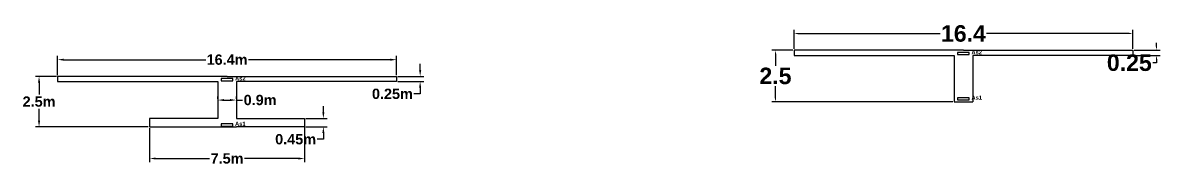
# Model space of a CAD drawing. Header units: metres. Extents: x 933 to 1658, y 433 to 671.
# Drawn here: x 1288.2 to 1343.2, y 664 to 670.9 of the extents above; entities that cross this region are included whole.
import ezdxf

# ---------------------------------------------------------------- set-up
doc = ezdxf.new("R2010")
doc.units = ezdxf.units.M
doc.header["$MEASUREMENT"] = 0
doc.styles.get("Standard").update_dxf_attribs({"font": 'arialbd.ttf'})
doc.dimstyles.new('Annotative', dxfattribs={"dimtxt": 0.8, "dimasz": 0.18, "dimexe": 0.18, "dimexo": 0.0625, "dimgap": 0.09, "dimtad": 0, "dimtih": 1, "dimtoh": 1, "dimdec": 1, "dimzin": 0, "dimdsep": 46, "dimtxsty": 'Standard', "dimcen": 0.09, "dimadec": 0, "dimazin": 0, "dimtfac": 1, "dimtdec": 1, "dimtofl": 0, "dimtmove": 0, "dimatfit": 3, "dimfxl": 1, "dimtolj": 1, "dimtzin": 0, "dimarcsym": 0})
doc.dimstyles.get("Standard").update_dxf_attribs({"dimtxt": 0.5, "dimasz": 0.3, "dimexe": 0.18, "dimexo": 0.0625, "dimgap": 0.09, "dimtad": 0, "dimtih": 1, "dimtoh": 1, "dimdec": 4, "dimzin": 0, "dimdsep": 46, "dimtxsty": 'Standard', "dimcen": 0.09, "dimadec": 0, "dimazin": 0, "dimtfac": 1, "dimtdec": 4, "dimtofl": 0, "dimtmove": 0, "dimatfit": 3, "dimfxl": 1, "dimtolj": 1, "dimtzin": 0, "dimarcsym": 0})

# ---------------------------------------------------------------- blocks, each defined once
blk = doc.blocks.new('*D22')
at = {"color": 0, "lineweight": -2, "transparency": 16777216}
for p, q in [((1289.848, 668.368), (1289.848, 669.293)), ((1290.148, 669.113), (1297.018, 669.113)), ((1305.948, 669.113), (1299.078, 669.113)), ((1306.248, 668.368), (1306.248, 669.293))]:
    blk.add_line(p, q, dxfattribs=at)
at = {"color": 0, "transparency": 16777216}
for points in [[(1290.148, 669.163), (1290.148, 669.063), (1289.848, 669.113)], [(1305.948, 669.163), (1305.948, 669.063), (1306.248, 669.113)]]:
    blk.add_solid(points, dxfattribs=at)
at = {"layer": 'Defpoints', "color": 0, "transparency": 16777216}
for p in [(1306.248, 669.113), (1289.848, 668.305), (1306.248, 668.305)]:
    blk.add_point(p, dxfattribs=at)
at = {"color": 0, "transparency": 16777216, "insert": (1298.048, 669.113), "char_height": 0.5, "width": 2.4352, "attachment_point": 5}
blk.add_mtext('\\A1;16.4m', dxfattribs=at)
blk = doc.blocks.new('*D23')
at = {"color": 0, "lineweight": -2, "transparency": 16777216}
for p, q in [((1307.393, 668.605), (1307.393, 668.905)), ((1306.311, 668.305), (1307.573, 668.305)), ((1306.311, 668.055), (1307.573, 668.055)), ((1307.393, 667.455), (1307.093, 667.455)), ((1307.393, 667.755), (1307.393, 667.455))]:
    blk.add_line(p, q, dxfattribs=at)
at = {"color": 0, "transparency": 16777216}
for points in [[(1307.343, 668.605), (1307.443, 668.605), (1307.393, 668.305)], [(1307.343, 667.755), (1307.443, 667.755), (1307.393, 668.055)]]:
    blk.add_solid(points, dxfattribs=at)
at = {"layer": 'Defpoints', "color": 0, "transparency": 16777216}
for p in [(1306.248, 668.305), (1306.248, 668.055), (1307.393, 668.055)]:
    blk.add_point(p, dxfattribs=at)
at = {"color": 0, "transparency": 16777216, "insert": (1306.05, 667.455), "char_height": 0.5, "attachment_point": 5}
blk.add_mtext('\\A1;0.25m', dxfattribs=at)
blk = doc.blocks.new('*D24')
at = {"color": 0, "lineweight": -2, "transparency": 16777216}
for p, q in [((1289.786, 668.305), (1288.77, 668.305)), ((1288.95, 668.005), (1288.95, 667.425)), ((1288.95, 666.155), (1288.95, 666.735)), ((1294.236, 665.855), (1288.77, 665.855))]:
    blk.add_line(p, q, dxfattribs=at)
at = {"color": 0, "transparency": 16777216}
for points in [[(1288.9, 668.005), (1289, 668.005), (1288.95, 668.305)], [(1288.9, 666.155), (1289, 666.155), (1288.95, 665.855)]]:
    blk.add_solid(points, dxfattribs=at)
at = {"layer": 'Defpoints', "color": 0, "transparency": 16777216}
for p in [(1289.848, 668.305), (1288.95, 665.855), (1294.298, 665.855)]:
    blk.add_point(p, dxfattribs=at)
at = {"color": 0, "transparency": 16777216, "insert": (1288.95, 667.08), "char_height": 0.5, "attachment_point": 5}
blk.add_mtext('\\A1;2.5m', dxfattribs=at)
blk = doc.blocks.new('*D25')
at = {"color": 0, "lineweight": -2, "transparency": 16777216}
for p, q in [((1297.598, 667.218), (1297.598, 667.335)), ((1298.498, 667.218), (1298.498, 667.335)), ((1297.898, 667.155), (1298.198, 667.155)), ((1298.498, 667.155), (1298.798, 667.155))]:
    blk.add_line(p, q, dxfattribs=at)
at = {"color": 0, "transparency": 16777216}
for points in [[(1297.898, 667.205), (1297.898, 667.105), (1297.598, 667.155)], [(1298.198, 667.205), (1298.198, 667.105), (1298.498, 667.155)]]:
    blk.add_solid(points, dxfattribs=at)
at = {"layer": 'Defpoints', "color": 0, "transparency": 16777216}
for p in [(1297.598, 667.155), (1298.498, 667.155), (1298.498, 667.155)]:
    blk.add_point(p, dxfattribs=at)
at = {"color": 0, "transparency": 16777216, "insert": (1299.647, 667.155), "char_height": 0.5, "attachment_point": 5}
blk.add_mtext('\\A1;0.9m', dxfattribs=at)
blk = doc.blocks.new('*D26')
at = {"color": 0, "lineweight": -2, "transparency": 16777216}
for p, q in [((1302.709, 666.555), (1302.709, 666.855)), ((1301.861, 666.255), (1302.889, 666.255)), ((1301.861, 665.855), (1302.889, 665.855)), ((1302.709, 665.255), (1302.409, 665.255)), ((1302.709, 665.555), (1302.709, 665.255))]:
    blk.add_line(p, q, dxfattribs=at)
at = {"color": 0, "transparency": 16777216}
for points in [[(1302.659, 666.555), (1302.759, 666.555), (1302.709, 666.255)], [(1302.659, 665.555), (1302.759, 665.555), (1302.709, 665.855)]]:
    blk.add_solid(points, dxfattribs=at)
at = {"layer": 'Defpoints', "color": 0, "transparency": 16777216}
for p in [(1301.798, 666.255), (1301.798, 665.855), (1302.709, 665.855)]:
    blk.add_point(p, dxfattribs=at)
at = {"color": 0, "transparency": 16777216, "insert": (1301.366, 665.255), "char_height": 0.5, "attachment_point": 5}
blk.add_mtext('\\A1;0.45m', dxfattribs=at)
blk = doc.blocks.new('*D31')
at = {"color": 0, "lineweight": -2, "transparency": 16777216}
for p, q in [((1294.298, 665.793), (1294.298, 664.143)), ((1301.798, 665.841), (1301.798, 664.143)), ((1294.598, 664.323), (1297.2, 664.323)), ((1301.498, 664.323), (1298.897, 664.323))]:
    blk.add_line(p, q, dxfattribs=at)
at = {"color": 0, "transparency": 16777216}
for points in [[(1294.598, 664.373), (1294.598, 664.273), (1294.298, 664.323)], [(1301.498, 664.373), (1301.498, 664.273), (1301.798, 664.323)]]:
    blk.add_solid(points, dxfattribs=at)
at = {"layer": 'Defpoints', "color": 0, "transparency": 16777216}
for p in [(1294.298, 665.855), (1301.798, 665.904), (1301.798, 664.323)]:
    blk.add_point(p, dxfattribs=at)
at = {"color": 0, "transparency": 16777216, "insert": (1298.048, 664.323), "char_height": 0.5, "attachment_point": 5}
blk.add_mtext('\\A1;7.5m', dxfattribs=at)
blk = doc.blocks.new('*D32')
at = {"color": 0, "lineweight": -2, "transparency": 16777216}
for p, q in [((1325.486, 669.634), (1325.486, 670.559)), ((1341.886, 669.634), (1341.886, 670.559)), ((1325.666, 670.379), (1332.565, 670.379)), ((1341.706, 670.379), (1334.806, 670.379))]:
    blk.add_line(p, q, dxfattribs=at)
at = {"color": 0, "transparency": 16777216}
for points in [[(1325.666, 670.409), (1325.666, 670.349), (1325.486, 670.379)], [(1341.706, 670.409), (1341.706, 670.349), (1341.886, 670.379)]]:
    blk.add_solid(points, dxfattribs=at)
at = {"layer": 'Defpoints', "color": 0, "transparency": 16777216}
for p in [(1341.886, 670.379), (1325.486, 669.571), (1341.886, 669.571)]:
    blk.add_point(p, dxfattribs=at)
at = {"color": 0, "transparency": 16777216, "insert": (1333.686, 670.379), "char_height": 0.8, "attachment_point": 5}
blk.add_mtext('\\A1;16.4', dxfattribs=at)
blk = doc.blocks.new('*D33')
at = {"color": 0, "lineweight": -2, "transparency": 16777216}
for p, q in [((1341.948, 669.571), (1343.211, 669.571)), ((1343.031, 669.751), (1343.031, 669.931)), ((1341.948, 669.321), (1343.211, 669.321)), ((1343.031, 668.961), (1342.851, 668.961)), ((1343.031, 669.141), (1343.031, 668.961))]:
    blk.add_line(p, q, dxfattribs=at)
at = {"color": 0, "transparency": 16777216}
for points in [[(1343.001, 669.751), (1343.061, 669.751), (1343.031, 669.571)], [(1343.001, 669.141), (1343.061, 669.141), (1343.031, 669.321)]]:
    blk.add_solid(points, dxfattribs=at)
at = {"layer": 'Defpoints', "color": 0, "transparency": 16777216}
for p in [(1341.886, 669.571), (1341.886, 669.321), (1343.031, 669.321)]:
    blk.add_point(p, dxfattribs=at)
at = {"color": 0, "transparency": 16777216, "insert": (1341.714, 668.961), "char_height": 0.8, "attachment_point": 5}
blk.add_mtext('\\A1;0.25', dxfattribs=at)
blk = doc.blocks.new('*D34')
at = {"color": 0, "lineweight": -2, "transparency": 16777216}
for p, q in [((1325.423, 669.571), (1324.408, 669.571)), ((1324.588, 669.391), (1324.588, 668.819)), ((1324.588, 667.251), (1324.588, 667.823)), ((1333.173, 667.071), (1324.408, 667.071))]:
    blk.add_line(p, q, dxfattribs=at)
at = {"color": 0, "transparency": 16777216}
for points in [[(1324.558, 669.391), (1324.618, 669.391), (1324.588, 669.571)], [(1324.558, 667.251), (1324.618, 667.251), (1324.588, 667.071)]]:
    blk.add_solid(points, dxfattribs=at)
at = {"layer": 'Defpoints', "color": 0, "transparency": 16777216}
for p in [(1325.486, 669.571), (1324.588, 667.071), (1333.236, 667.071)]:
    blk.add_point(p, dxfattribs=at)
at = {"color": 0, "transparency": 16777216, "insert": (1324.588, 668.321), "char_height": 0.8, "attachment_point": 5}
blk.add_mtext('\\A1;2.5', dxfattribs=at)

msp = doc.modelspace()

# ---------------------------------------------------------------- linework, layer by layer
for p, q in [((1333.68585, 669.57103), (1325.48585, 669.57103)), ((1325.48585, 669.57103), (1325.48585, 669.32103)), ((1333.68585, 669.57103), (1341.88585, 669.57103)), ((1341.88585, 669.57103), (1341.88585, 669.32103)), ((1325.48585, 669.32103), (1333.23585, 669.32103)), ((1333.23585, 669.32103), (1333.23585, 667.07103)), ((1341.88585, 669.32103), (1334.13585, 669.32103)), ((1334.13585, 669.32103), (1334.13776, 667.07103)), ((1298.04806, 668.3051), (1289.84806, 668.3051)), ((1289.84806, 668.3051), (1289.84806, 668.0551)), ((1289.84806, 668.0551), (1297.59806, 668.0551)), ((1297.59806, 668.0551), (1297.59806, 666.2551)), ((1298.04806, 668.3051), (1306.24806, 668.3051)), ((1306.24806, 668.0551), (1298.49806, 668.0551)), ((1298.49806, 668.0551), (1298.49806, 666.2551)), ((1306.24806, 668.3051), (1306.24806, 668.0551)), ((1333.23585, 667.07103), (1334.13776, 667.0718)), ((1297.59806, 666.2551), (1294.29806, 666.2551)), ((1294.29806, 666.2551), (1294.29806, 665.8551)), ((1298.49806, 666.2551), (1301.79806, 666.2551)), ((1301.79806, 666.2551), (1301.79806, 665.8551)), ((1294.29806, 665.8551), (1297.59806, 665.8551)), ((1297.59806, 665.8551), (1298.49806, 665.8551)), ((1301.79806, 665.8551), (1298.49806, 665.8551))]:
    msp.add_line(p, q)
for points in [[(1333.40199, 669.35855), (1333.96983, 669.35855), (1333.96983, 669.46575), (1333.40199, 669.46575)], [(1297.7642, 668.09262), (1298.33204, 668.09262), (1298.33204, 668.19982), (1297.7642, 668.19982)], [(1333.40199, 667.15944), (1333.96983, 667.15944), (1333.96983, 667.26664), (1333.40199, 667.26664)], [(1297.7642, 665.89351), (1298.33204, 665.89351), (1298.33204, 666.0007), (1297.7642, 666.0007)]]:
    msp.add_lwpolyline(points, close=True)

# ---------------------------------------------------------------- texts
at = {"color": 5, "char_height": 0.2, "width": 0.5204576, "attachment_point": 1}
for s, insert in [('As2', (1334.0716, 669.57103)), ('As2', (1298.43381, 668.3051)), ('As1', (1334.0716, 667.37192)), ('As1', (1298.43381, 666.10598))]:
    msp.add_mtext(s, dxfattribs=dict(at, insert=insert))

# ---------------------------------------------------------------- dimensions: what is measured, and where the dimension line sits
at = {"color": 5}
dim = msp.add_linear_dim(base=(1341.88585, 670.37889), p1=(1325.48585, 669.57103), p2=(1341.88585, 669.57103), dimstyle='Annotative', dxfattribs=at)
dim.commit()
dim.dimension.update_dxf_attribs({"geometry": '*D32', "text_midpoint": (1333.68585, 670.37889)})
for base, p1, p2, text, picture, middle in [((1306.24806, 669.11296), (1289.84806, 668.3051), (1306.24806, 668.3051), '16.4m', '*D22', (1298.04806, 669.11296)), ((1298.49806, 667.1551), (1297.59806, 667.1551), (1298.49806, 667.1551), '0.9m', '*D25', (1299.64675, 667.1551)), ((1301.79806, 664.32273), (1294.29806, 665.8551), (1301.79806, 665.90355), '7.5m', '*D31', (1298.04806, 664.32273))]:
    dim = msp.add_linear_dim(base=base, p1=p1, p2=p2, text=text, dimstyle='Standard', dxfattribs=at)
    dim.commit()
    dim.dimension.update_dxf_attribs({"geometry": picture, "text_midpoint": middle})
dim = msp.add_linear_dim(base=(1324.58759, 667.07103), p1=(1325.48585, 669.57103), p2=(1333.23585, 667.07103), angle=90, dimstyle='Annotative', dxfattribs=at)
dim.commit()
dim.dimension.update_dxf_attribs({"geometry": '*D34', "text_midpoint": (1324.58759, 668.32103)})
for base, p1, p2, text, dimstyle, picture, middle in [((1343.03075, 669.32103), (1341.88585, 669.57103), (1341.88585, 669.32103), '0.25', 'Annotative', '*D33', (1341.71355, 668.96103)), ((1307.39296, 668.0551), (1306.24806, 668.3051), (1306.24806, 668.0551), '0.25m', 'Standard', '*D23', (1306.05003, 667.4551)), ((1288.9498, 665.8551), (1289.84806, 668.3051), (1294.29806, 665.8551), '2.5m', 'Standard', '*D24', (1288.9498, 667.0801)), ((1302.709, 665.8551), (1301.79806, 666.2551), (1301.79806, 665.8551), '0.45m', 'Standard', '*D26', (1301.36607, 665.2551))]:
    dim = msp.add_linear_dim(base=base, p1=p1, p2=p2, angle=90, text=text, dimstyle=dimstyle, dxfattribs=at)
    dim.commit()
    dim.dimension.update_dxf_attribs({"geometry": picture, "text_midpoint": middle})

doc.saveas('drawing.dxf')
